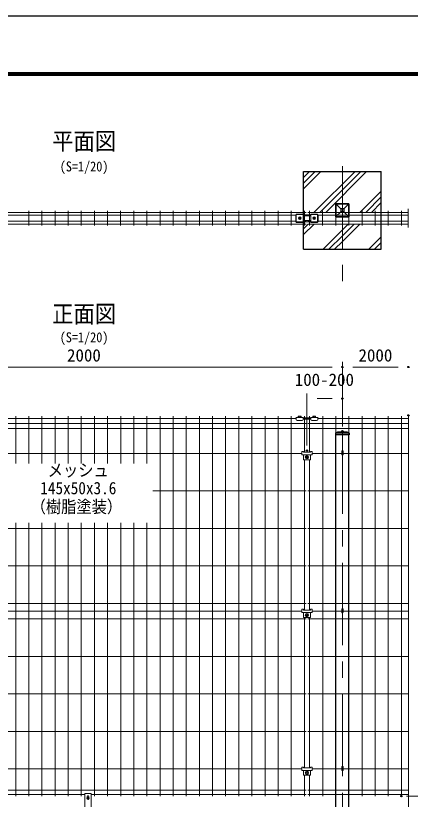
# Model space of a CAD drawing. Units: millimetres, scale not verified. Extents: x -4200 to 4200, y -2970 to 2970.
# Drawn here: x -2675 to -1149, y -62 to 2970 of the extents above; entities that cross this region are included whole.
import ezdxf
from ezdxf.enums import TextEntityAlignment as Align

# ---------------------------------------------------------------- set-up
doc = ezdxf.new("R2010")
doc.units = ezdxf.units.MM
doc.header["$LTSCALE"] = 10
doc.header["$PDMODE"] = 32
doc.header["$PDSIZE"] = 5
doc.linetypes.add('USER1', pattern=[50.8, 31.75, -6.35, 6.35, -6.35])
for name, color, linetype, lineweight in [('0-1_D-STR-DIM', 7, 'Continuous', 13), ('0-4_D-STR1', 1, 'Continuous', 25), ('0-5_D-BMK', 2, 'USER1', 13), ('0-7_D-STR3', 3, 'Continuous', 13), ('0-8_D-STR2', 7, 'Continuous', 13), ('0-9_D-DCR-HCH', 7, 'Continuous', 13), ('0-A_D-STR4', 7, 'Continuous', 25), ('0-C_D-STR-TXT', 7, 'Continuous', 13), ('0-D_D-TTL', 7, 'Continuous', 25)]:
    doc.layers.add(name, color=color, linetype=linetype, lineweight=lineweight)
doc.layers.add('0-3_Defpoints', color=8, linetype='Continuous')
doc.layers.add('0-6_D-TITLE', color=7, linetype='Continuous')
doc.styles.add('ＭＳ ゴシック', font='')
doc.styles.get('ＭＳ ゴシック').set_extended_font_data('MS Gothic')

msp = doc.modelspace()

# ---------------------------------------------------------------- linework, layer by layer
at = {"layer": '0-1_D-STR-DIM'}
for p, q in [((-1157.29, 2222.15), (-1157.29, 2149.95)), ((-1157.23, 2222.15), (-1157.23, 2149.95)), ((-3371.55, 1610.59), (-1451.55, 1610.59)), ((-1411.55, 1380.4), (-1411.55, 1630.59)), ((-1371.55, 1610.59), (-1196.08, 1610.59)), ((-1548.47, 1307.3), (-1548.47, 1508.21)), ((-1508.47, 1488.21), (-1451.55, 1488.21)), ((-1411.55, 1381.97), (-1411.55, 1508.21)), ((-1156.08, 1423.63), (-1156.08, -1566.1)), ((-1163.11, -49.67), (-1003.68, -49.67)), ((-1163.11, -49.67), (-1004.8, -49.67))]:
    msp.add_line(p, q, dxfattribs=at)
at = {"layer": '0-3_Defpoints'}
for p in [(-1411.55, 1610.59), (-1156.08, 1610.59), (-1411.55, 1488.21), (-1156.08, 1423.63), (-1411.55, 1361.97), (-1411.55, 1360.4), (-1548.47, 1287.3), (-1183.11, -49.67)]:
    msp.add_point(p, dxfattribs=at)
at = {"layer": '0-4_D-STR1'}
for p, q in [((-1417.58, 2222.86), (-1436.58, 2241.86)), ((-1417.58, 2222.86), (-1417.58, 2210.9)), ((-1405.58, 2222.86), (-1417.58, 2222.86)), ((-1386.58, 2241.86), (-1405.58, 2222.86)), ((-1405.58, 2222.86), (-1405.58, 2210.8)), ((-1417.58, 2210.9), (-1436.58, 2192.63)), ((-1405.58, 2210.8), (-1417.58, 2210.8)), ((-1386.58, 2191.97), (-1405.58, 2210.8)), ((-1437.92, 1355.26), (-1428.55, 1359.33)), ((-1437.92, 1355.33), (-1385.18, 1355.33)), ((-1437.92, 1355.26), (-1437.92, 1348.33)), ((-1385.18, 1348.33), (-1437.92, 1348.33)), ((-1436.55, -1929.67), (-1436.55, 1348.33)), ((-1428.55, 1359.33), (-1394.55, 1359.33)), ((-1394.55, 1359.33), (-1385.18, 1355.26)), ((-1386.55, -1929.67), (-1386.55, 1348.33)), ((-1385.18, 1355.26), (-1385.18, 1348.33))]:
    msp.add_line(p, q, dxfattribs=at)
for points in [[(-1386.58, 2191.86), (-1386.58, 2241.86), (-1436.58, 2241.86), (-1436.58, 2191.86)], [(-1436.58, 2241.86), (-1386.58, 2241.86), (-1386.58, 2191.86), (-1436.58, 2191.86)]]:
    msp.add_lwpolyline(points, close=True, dxfattribs=at)
at = {"layer": '0-5_D-BMK'}
for p, q in [((-1411.58, 2387.08), (-1411.58, 1939.71)), ((-1411.55, 1360.4), (-1411.55, -1941.46))]:
    msp.add_line(p, q, dxfattribs=at)
at = {"layer": '0-7_D-STR3'}
for p, q in [((-1591.6, 2199.96), (-1591.6, 2172.96)), ((-1590.1, 2199.96), (-1591.6, 2199.96)), ((-1591.6, 2195.71), (-1590.1, 2195.71)), ((-1590.1, 2202.54), (-1563.1, 2202.54)), ((-1590.1, 2202.54), (-1590.1, 2170.38)), ((-1590.1, 2200.96), (-1563.1, 2200.96)), ((-1579.14, 2190.87), (-1581.69, 2186.46)), ((-1579.14, 2182.04), (-1581.69, 2186.46)), ((-1579.42, 2188.58), (-1578.01, 2187.16)), ((-1579.42, 2184.34), (-1578.01, 2185.75)), ((-1574.05, 2190.87), (-1579.14, 2190.87)), ((-1578.72, 2189.29), (-1577.3, 2187.87)), ((-1578.72, 2183.63), (-1577.3, 2185.04)), ((-1574.47, 2189.29), (-1575.89, 2187.87)), ((-1574.47, 2183.63), (-1575.89, 2185.04)), ((-1573.77, 2188.58), (-1575.18, 2187.16)), ((-1573.77, 2184.34), (-1575.18, 2185.75)), ((-1574.05, 2190.87), (-1571.5, 2186.46)), ((-1574.05, 2182.04), (-1571.5, 2186.46)), ((-1563.1, 2202.54), (-1563.1, 2170.38)), ((-1534.1, 2199.96), (-1563.1, 2199.96)), ((-1563.1, 2195.71), (-1534.1, 2195.71)), ((-1534.1, 2202.54), (-1507.1, 2202.54)), ((-1534.1, 2202.54), (-1534.1, 2170.38)), ((-1534.1, 2200.96), (-1507.1, 2200.96)), ((-1523.14, 2190.87), (-1525.69, 2186.46)), ((-1523.14, 2182.04), (-1525.69, 2186.46)), ((-1523.42, 2188.58), (-1522.01, 2187.16)), ((-1523.42, 2184.34), (-1522.01, 2185.75)), ((-1518.05, 2190.87), (-1523.14, 2190.87)), ((-1522.72, 2189.29), (-1521.3, 2187.87)), ((-1522.72, 2183.63), (-1521.3, 2185.04)), ((-1518.47, 2189.29), (-1519.89, 2187.87)), ((-1518.47, 2183.63), (-1519.89, 2185.04)), ((-1517.77, 2188.58), (-1519.18, 2187.16)), ((-1517.77, 2184.34), (-1519.18, 2185.75)), ((-1518.05, 2190.87), (-1515.5, 2186.46)), ((-1518.05, 2182.04), (-1515.5, 2186.46)), ((-1507.1, 2202.54), (-1507.1, 2170.38)), ((-1505.6, 2199.96), (-1507.1, 2199.96)), ((-1507.1, 2195.71), (-1505.6, 2195.71)), ((-1505.6, 2172.96), (-1505.6, 2199.96)), ((-1591.6, 2177.21), (-1590.1, 2177.21)), ((-1591.6, 2172.96), (-1590.1, 2172.96)), ((-1590.1, 2171.96), (-1563.1, 2171.96)), ((-1590.1, 2170.38), (-1563.1, 2170.38)), ((-1574.05, 2182.04), (-1579.14, 2182.04)), ((-1563.1, 2177.21), (-1534.1, 2177.21)), ((-1563.1, 2172.96), (-1534.1, 2172.96)), ((-1534.1, 2171.96), (-1507.1, 2171.96)), ((-1534.1, 2170.38), (-1507.1, 2170.38)), ((-1518.05, 2182.04), (-1523.14, 2182.04)), ((-1507.1, 2177.21), (-1505.6, 2177.21)), ((-1507.1, 2172.96), (-1505.6, 2172.96)), ((-1591.5, 1408.5), (-1591.5, 1413.9)), ((-1591.5, 1413.9), (-1590, 1413.9)), ((-1591.5, 1410.1), (-1590, 1410.1)), ((-1591.5, 1408.5), (-1590, 1408.5)), ((-1590, 1415.5), (-1563, 1415.5)), ((-1590, 1415.5), (-1590, 1408)), ((-1586, 1404), (-1567, 1404)), ((-1582, 1415.5), (-1582, 1420.13)), ((-1582, 1415.5), (-1570.99, 1415.5)), ((-1581.5, 1415.5), (-1571.5, 1415.5)), ((-1580.63, 1420.5), (-1572.37, 1420.5)), ((-1579.25, 1415.5), (-1579.25, 1420.13)), ((-1573.75, 1415.5), (-1573.75, 1420.13)), ((-1570.99, 1420.13), (-1570.99, 1415.5)), ((-1563, 1415.5), (-1563, 1408)), ((-1563, 1413.9), (-1534, 1413.9)), ((-1563, 1410.1), (-1534, 1410.1)), ((-1563, 1408.5), (-1534, 1408.5)), ((-1534, 1415.5), (-1507, 1415.5)), ((-1534, 1415.5), (-1534, 1408)), ((-1530, 1404), (-1511, 1404)), ((-1526.01, 1415.5), (-1526.01, 1420.13)), ((-1526.01, 1415.5), (-1515, 1415.5)), ((-1525.5, 1415.5), (-1515.5, 1415.5)), ((-1525.5, 1415.5), (-1515.5, 1415.5)), ((-1524.63, 1420.5), (-1516.38, 1420.5)), ((-1523.26, 1415.5), (-1523.26, 1420.13)), ((-1517.75, 1415.5), (-1517.75, 1420.13)), ((-1515, 1420.13), (-1515, 1415.5)), ((-1507, 1415.5), (-1507, 1408)), ((-1507, 1413.9), (-1505.5, 1413.9)), ((-1507, 1410.1), (-1505.5, 1410.1)), ((-1507, 1408.5), (-1505.5, 1408.5)), ((-1505.5, 1413.9), (-1505.5, 1408.5)), ((-1568.51, 1283.63), (-1568.51, 1270.83)), ((-1562.51, 1280.73), (-1534.51, 1280.73)), ((-1534.51, 1283.63), (-1534.51, 1280.73)), ((-1534.51, 1283.63), (-1528.51, 1283.63)), ((-1528.51, 1283.63), (-1528.51, 1270.83)), ((-1414.15, 1284.5), (-1414.15, 1272.33)), ((-1408.95, 1284.5), (-1408.95, 1272.33)), ((-1568.51, 1270.83), (-1528.51, 1270.83)), ((-1562.51, 1270.83), (-1562.51, 1251.83)), ((-1562.51, 1251.83), (-1534.51, 1251.83)), ((-1551.97, 1261.83), (-1549.97, 1261.83)), ((-1551.97, 1260.83), (-1549.97, 1260.83)), ((-1548.97, 1264.83), (-1548.97, 1262.83)), ((-1548.97, 1257.83), (-1548.97, 1259.83)), ((-1547.97, 1264.83), (-1547.97, 1262.83)), ((-1547.97, 1257.83), (-1547.97, 1259.83)), ((-1544.97, 1261.83), (-1546.97, 1261.83)), ((-1544.97, 1260.83), (-1546.97, 1260.83)), ((-1534.51, 1270.83), (-1534.51, 1251.83)), ((-1568.51, 673.13), (-1568.51, 660.33)), ((-1562.51, 670.23), (-1534.51, 670.23)), ((-1534.51, 673.13), (-1528.51, 673.13)), ((-1534.51, 673.13), (-1534.51, 670.23)), ((-1528.51, 673.13), (-1528.51, 660.33)), ((-1414.15, 674), (-1414.15, 661.83)), ((-1408.95, 674), (-1408.95, 661.83)), ((-1568.51, 660.33), (-1528.51, 660.33)), ((-1562.51, 660.33), (-1562.51, 641.33)), ((-1562.51, 641.33), (-1534.51, 641.33)), ((-1551.97, 651.33), (-1549.97, 651.33)), ((-1551.97, 650.33), (-1549.97, 650.33)), ((-1548.97, 654.33), (-1548.97, 652.33)), ((-1548.97, 647.33), (-1548.97, 649.33)), ((-1547.97, 654.33), (-1547.97, 652.33)), ((-1547.97, 647.33), (-1547.97, 649.33)), ((-1544.97, 651.33), (-1546.97, 651.33)), ((-1544.97, 650.33), (-1546.97, 650.33)), ((-1534.51, 660.33), (-1534.51, 641.33)), ((-1568.51, 62.63), (-1562.51, 62.63)), ((-1568.51, 62.63), (-1568.51, 49.83)), ((-1562.51, 62.63), (-1562.51, 59.73)), ((-1534.51, 62.63), (-1528.51, 62.63)), ((-1534.51, 62.63), (-1534.51, 59.73)), ((-1528.51, 62.63), (-1528.51, 49.83)), ((-1414.15, 63.5), (-1414.15, 51.33)), ((-1408.95, 63.5), (-1408.95, 51.33)), ((-1568.51, 49.83), (-1528.51, 49.83)), ((-1562.51, 59.73), (-1534.51, 59.73)), ((-1562.51, 49.83), (-1562.51, 30.83)), ((-1562.51, 30.83), (-1534.51, 30.83)), ((-1551.97, 40.83), (-1549.97, 40.83)), ((-1551.97, 39.83), (-1549.97, 39.83)), ((-1548.97, 43.83), (-1548.97, 41.83)), ((-1548.97, 36.83), (-1548.97, 38.83)), ((-1547.97, 43.83), (-1547.97, 41.83)), ((-1547.97, 36.83), (-1547.97, 38.83)), ((-1544.97, 40.83), (-1546.97, 40.83)), ((-1544.97, 39.83), (-1546.97, 39.83)), ((-1534.51, 49.83), (-1534.51, 30.83)), ((-2408.07, -39.5), (-2408.07, -95.92)), ((-2383.07, -39.5), (-2408.07, -39.5)), ((-2398.03, -53.54), (-2400.49, -57.8)), ((-2398.03, -62.06), (-2400.49, -57.8)), ((-2399.07, -51.69), (-2399.07, -55.34)), ((-2398.3, -55.75), (-2396.93, -57.11)), ((-2398.3, -59.84), (-2396.93, -58.48)), ((-2393.11, -53.54), (-2398.03, -53.54)), ((-2397.62, -55.07), (-2396.25, -56.43)), ((-2397.62, -60.53), (-2396.25, -59.16)), ((-2393.52, -55.07), (-2394.89, -56.43)), ((-2393.52, -60.53), (-2394.89, -59.16)), ((-2392.84, -55.75), (-2394.2, -57.11)), ((-2392.84, -59.84), (-2394.2, -58.48)), ((-2393.11, -53.54), (-2390.65, -57.8)), ((-2393.11, -62.06), (-2390.65, -57.8)), ((-2392.07, -51.69), (-2392.07, -55.34)), ((-2383.07, -39.5), (-2383.07, -95.92)), ((-2393.11, -62.06), (-2398.03, -62.06))]:
    msp.add_line(p, q, dxfattribs=at)
for points in [[(-1568.51, 1283.63), (-1562.51, 1283.63), (-1562.51, 1280.73)], [(-1568.51, 673.13), (-1562.51, 673.13), (-1562.51, 670.23)]]:
    msp.add_lwpolyline(points, dxfattribs=at)
for centre, radius in [((-1576.6, 2186.46), 4.41), ((-1520.6, 2186.46), 4.41), ((-1548.47, 1261.33), 6.5), ((-1548.47, 650.83), 6.5), ((-1548.47, 40.33), 6.5), ((-2395.57, -57.8), 4.26)]:
    msp.add_circle(centre, radius, dxfattribs=at)
for centre, radius, start, end in [((-1579.07, 2188.93), 0.5, 44.99953, 224.99952), ((-1579.07, 2183.98), 0.5, 135, 314.99998), ((-1576.6, 2187.71), 3.75, 57.53826, 122.46174), ((-1578.72, 2186.46), 1, 314.99999, 45), ((-1576.6, 2188.58), 1, 225.00001, 314.99999), ((-1576.6, 2184.34), 1, 45, 135), ((-1574.47, 2186.46), 1, 135, 225.00001), ((-1574.12, 2188.93), 0.5, 315, 135), ((-1574.12, 2183.98), 0.5, 225.00001, 44.99999), ((-1523.07, 2188.93), 0.5, 44.99953, 224.99952), ((-1523.07, 2183.98), 0.5, 135, 314.99998), ((-1520.6, 2187.71), 3.75, 57.53826, 122.46174), ((-1522.72, 2186.46), 1, 314.99999, 45), ((-1520.6, 2188.58), 1, 225.00001, 314.99999), ((-1520.6, 2184.34), 1, 45, 135), ((-1518.47, 2186.46), 1, 135, 225.00001), ((-1518.12, 2188.93), 0.5, 315, 135), ((-1518.12, 2183.98), 0.5, 225.00001, 44.99999), ((-1576.6, 2185.21), 3.75, 237.53826, 302.46174), ((-1520.6, 2185.21), 3.75, 237.53826, 302.46174), ((-1586, 1408), 4, 180, 270), ((-1580.63, 1417.75), 2.75, 60, 120), ((-1576.5, 1410.04), 10.46, 74.73852, 105.26148), ((-1572.37, 1417.75), 2.75, 60, 120), ((-1567, 1408), 4, 270, 0), ((-1530, 1408), 4, 180, 270), ((-1524.63, 1417.75), 2.75, 60, 120), ((-1520.5, 1410.04), 10.46, 74.73852, 105.26148), ((-1516.38, 1417.75), 2.75, 60, 120), ((-1511, 1408), 4, 270, 0), ((-1551.97, 1261.33), 0.5, 90.00001, 270), ((-1549.97, 1262.83), 1, 270, 0.00001), ((-1549.97, 1259.83), 1, 0, 90), ((-1548.47, 1264.83), 0.5, 0, 179.99999), ((-1548.47, 1257.83), 0.5, 180.00002, 0.00001), ((-1546.97, 1262.83), 1, 180.00001, 270), ((-1546.97, 1259.83), 1, 90, 180.00001), ((-1544.97, 1261.33), 0.5, 270.00049, 90.00046), ((-1411.55, 1272.33), 2.6, 180, 0), ((-1551.97, 650.83), 0.5, 90.00001, 270), ((-1549.97, 652.33), 1, 270, 0.00001), ((-1549.97, 649.33), 1, 0, 90), ((-1548.47, 654.33), 0.5, 0, 179.99999), ((-1548.47, 647.33), 0.5, 180.00002, 0.00001), ((-1546.97, 652.33), 1, 180.00001, 270), ((-1546.97, 649.33), 1, 90, 180.00001), ((-1544.97, 650.83), 0.5, 270.00049, 90.00046), ((-1411.55, 661.83), 2.6, 180, 0), ((-1551.97, 40.33), 0.5, 90.00001, 270), ((-1549.97, 41.83), 1, 270, 0.00001), ((-1549.97, 38.83), 1, 0, 90), ((-1548.47, 43.83), 0.5, 0, 179.99999), ((-1548.47, 36.83), 0.5, 180.00002, 0.00001), ((-1546.97, 41.83), 1, 180.00001, 270), ((-1546.97, 38.83), 1, 90, 180.00001), ((-1544.97, 40.33), 0.5, 270.00049, 90.00046), ((-1411.55, 51.33), 2.6, 180, 0), ((-2395.57, -51.69), 3.5, 0, 180), ((-2397.96, -55.41), 0.483, 44.99953, 224.99952), ((-2397.96, -60.18), 0.483, 135, 314.99998), ((-2397.62, -57.8), 0.965, 314.99999, 45), ((-2395.57, -55.75), 0.965, 225.00001, 314.99999), ((-2395.57, -59.84), 0.965, 45, 135), ((-2393.52, -57.8), 0.965, 135, 225.00001), ((-2393.18, -55.41), 0.483, 315, 135), ((-2393.18, -60.18), 0.483, 225.00001, 44.99999), ((-2383.09, -47.68), 0.02, 270, 0), ((-2395.57, -59), 3.62, 237.53826, 302.46174)]:
    msp.add_arc(centre, radius, start, end, dxfattribs=at)
for centre in [(-1411.55, 1284.49), (-1411.55, 673.99), (-1411.55, 63.49)]:
    msp.add_ellipse(centre, major_axis=(-2.6, 0), ratio=0.649974, start_param=3.1415927, end_param=6.2831853, dxfattribs=at)
at = {"layer": '0-8_D-STR2'}
for p, q in [((-2624.77, 2214.46), (-2624.77, 2158.46)), ((-2574.01, 2214.46), (-2574.01, 2158.46)), ((-2523.24, 2214.46), (-2523.24, 2158.46)), ((-2472.47, 2214.46), (-2472.47, 2158.46)), ((-2421.7, 2214.46), (-2421.7, 2158.46)), ((-2370.93, 2214.46), (-2370.93, 2158.46)), ((-2320.16, 2214.46), (-2320.16, 2158.46)), ((-2269.39, 2214.46), (-2269.39, 2158.46)), ((-2218.62, 2214.46), (-2218.62, 2158.46)), ((-2167.85, 2214.46), (-2167.85, 2158.46)), ((-2117.08, 2214.46), (-2117.08, 2158.46)), ((-2066.31, 2214.46), (-2066.31, 2158.46)), ((-2015.54, 2214.46), (-2015.54, 2158.46)), ((-1964.77, 2214.46), (-1964.77, 2158.46)), ((-1914.01, 2214.46), (-1914.01, 2158.46)), ((-1863.24, 2214.46), (-1863.24, 2158.46)), ((-1812.47, 2214.46), (-1812.47, 2158.46)), ((-1761.7, 2214.46), (-1761.7, 2158.46)), ((-1710.93, 2214.46), (-1710.93, 2158.46)), ((-1660.11, 2214.46), (-1660.11, 2158.46)), ((-1609.34, 2214.46), (-1609.34, 2158.46)), ((-1558.57, 2214.46), (-1558.57, 2158.46)), ((-1538.62, 2214.47), (-1538.62, 2158.47)), ((-1487.85, 2214.46), (-1487.85, 2158.46)), ((-1437.08, 2214.46), (-1437.08, 2158.46)), ((-1386.31, 2214.46), (-1386.31, 2158.46)), ((-1335.54, 2214.46), (-1335.54, 2158.46)), ((-1284.77, 2214.46), (-1284.77, 2158.46)), ((-1234.01, 2214.46), (-1234.01, 2158.46)), ((-1183.24, 2214.46), (-1183.24, 2158.46)), ((-1551.6, 2209.06), (-3545.6, 2209.06)), ((-1590.1, 2197.76), (-3545.6, 2197.76)), ((-1551.6, 2197.76), (-1563.1, 2197.76)), ((-1545.6, 2209.06), (-1157.29, 2209.06)), ((-1545.6, 2197.76), (-1534.1, 2197.76)), ((-1507.1, 2197.76), (-1157.29, 2197.76)), ((-1590.1, 2175.16), (-3545.6, 2175.16)), ((-1551.6, 2163.86), (-3545.6, 2163.86)), ((-1551.6, 2175.16), (-1563.1, 2175.16)), ((-1545.6, 2175.16), (-1534.1, 2175.16)), ((-1545.6, 2163.86), (-1157.29, 2163.86)), ((-1507.1, 2175.16), (-1157.29, 2175.16)), ((-1590, 1411.9), (-3507, 1411.9)), ((-2675.41, 1420.33), (-2675.41, 1236.69)), ((-2624.64, 1420.33), (-2624.64, 1236.69)), ((-2573.88, 1420.33), (-2573.88, 1236.69)), ((-2523.11, 1420.33), (-2523.11, 1236.69)), ((-2472.34, 1420.33), (-2472.34, 1236.69)), ((-2421.57, 1420.33), (-2421.57, 1236.69)), ((-2370.8, 1420.33), (-2370.8, 1236.69)), ((-2320.03, 1420.33), (-2320.03, 1236.69)), ((-2269.26, 1420.33), (-2269.26, 1236.69)), ((-2218.49, 1420.33), (-2218.49, 1236.69)), ((-2167.72, 1420.33), (-2167.72, 1236.69)), ((-2116.95, 1420.33), (-2116.95, -49.67)), ((-2066.18, 1420.33), (-2066.18, -49.67)), ((-2015.41, 1420.33), (-2015.41, -49.67)), ((-1964.64, 1420.33), (-1964.64, -49.67)), ((-1913.88, 1420.33), (-1913.88, -49.67)), ((-1863.11, 1420.33), (-1863.11, -49.67)), ((-1812.34, 1420.33), (-1812.34, -49.67)), ((-1761.57, 1420.33), (-1761.57, -49.67)), ((-1710.8, 1420.33), (-1710.8, -49.67)), ((-1660.03, 1420.33), (-1660.03, -49.67)), ((-1609.26, 1420.33), (-1609.26, -49.67)), ((-1551.49, 1411.9), (-1563, 1411.9)), ((-1558.49, 1420.33), (-1558.49, 1280.73)), ((-1534, 1411.9), (-1545.51, 1411.9)), ((-1538.49, 1420.33), (-1538.49, 1280.73)), ((-1156.08, 1411.9), (-1507, 1411.9)), ((-1487.72, 1420.33), (-1487.72, -49.67)), ((-1436.95, 1420.33), (-1436.95, -49.67)), ((-1386.18, 1420.33), (-1386.18, -49.67)), ((-1335.41, 1420.33), (-1335.41, -49.67)), ((-1284.64, 1420.33), (-1284.64, -49.67)), ((-1233.88, 1420.33), (-1233.88, -49.67)), ((-1183.11, 1420.33), (-1183.11, -49.67)), ((-1551.49, 1392.33), (-3545.51, 1392.33)), ((-1551.49, 1372.76), (-3545.51, 1372.76)), ((-1156.08, 1392.33), (-1545.51, 1392.33)), ((-1156.08, 1372.76), (-1545.51, 1372.76)), ((-1568.51, 1276.33), (-3528.51, 1276.33)), ((-1156.08, 1276.33), (-1528.51, 1276.33)), ((-1558.49, 1251.83), (-1558.49, 670.23)), ((-1538.49, 1251.83), (-1538.49, 670.23)), ((-1551.49, 1131.21), (-2144.78, 1131.21)), ((-1156.08, 1131.21), (-1545.51, 1131.21)), ((-2675.41, 1007.36), (-2675.41, -49.67)), ((-2624.64, 1007.36), (-2624.64, -49.67)), ((-2573.88, 1007.36), (-2573.88, -49.67)), ((-2523.11, 1007.36), (-2523.11, -49.67)), ((-2472.34, 1007.36), (-2472.34, -49.67)), ((-2421.57, 1007.36), (-2421.57, -49.67)), ((-2370.8, 1007.36), (-2370.8, -49.67)), ((-2320.03, 1007.36), (-2320.03, -49.67)), ((-2269.26, 1007.36), (-2269.26, -49.67)), ((-2218.49, 1007.36), (-2218.49, -49.67)), ((-2167.72, 1007.36), (-2167.72, -49.67)), ((-1551.49, 986.08), (-3545.51, 986.08)), ((-1156.08, 986.08), (-1545.51, 986.08)), ((-1551.49, 840.96), (-3545.51, 840.96)), ((-1156.08, 840.96), (-1545.51, 840.96)), ((-1551.49, 695.83), (-3545.51, 695.83)), ((-1156.08, 695.83), (-1545.51, 695.83)), ((-1568.51, 665.83), (-3528.51, 665.83)), ((-1558.49, 641.33), (-1558.49, 59.73)), ((-1538.49, 641.33), (-1538.49, 59.73)), ((-1156.08, 665.83), (-1528.51, 665.83)), ((-1551.49, 635.83), (-3545.51, 635.83)), ((-1156.08, 635.83), (-1545.51, 635.83)), ((-1551.49, 490.71), (-3545.51, 490.71)), ((-1156.08, 490.71), (-1545.51, 490.71)), ((-1551.49, 345.58), (-3545.51, 345.58)), ((-1156.08, 345.58), (-1545.51, 345.58)), ((-1551.49, 200.46), (-3545.51, 200.46)), ((-1156.08, 200.46), (-1545.51, 200.46)), ((-1568.51, 55.33), (-3528.51, 55.33)), ((-1558.49, 30.83), (-1558.49, -49.67)), ((-1538.49, 30.83), (-1538.49, -49.67)), ((-1156.08, 55.33), (-1528.51, 55.33)), ((-1551.49, -26.82), (-3545.51, -26.82)), ((-1156.08, -26.82), (-1545.51, -26.82)), ((-2408.07, -43.82), (-3545.51, -43.82)), ((-1551.49, -43.82), (-2383.07, -43.82)), ((-1156.08, -43.82), (-1545.51, -43.82))]:
    msp.add_line(p, q, dxfattribs=at)
at = {"layer": '0-9_D-DCR-HCH'}
for p, q in [((-1561.58, 2300.18), (-1494.9, 2366.86)), ((-1561.58, 2322.28), (-1517, 2366.86)), ((-1561.58, 2344.38), (-1539.1, 2366.86)), ((-1520, 2209.18), (-1362.32, 2366.86)), ((-1497.93, 2209.16), (-1340.22, 2366.86)), ((-1475.93, 2209.06), (-1318.13, 2366.86)), ((-1343.35, 2209.06), (-1261.58, 2290.82)), ((-1321.25, 2209.06), (-1261.58, 2268.73)), ((-1299.15, 2209.06), (-1261.58, 2246.63)), ((-1561.58, 2123.41), (-1521.13, 2163.86)), ((-1561.58, 2145.5), (-1543.22, 2163.86)), ((-1308.77, 2066.86), (-1261.58, 2114.05)), ((-1286.67, 2066.86), (-1261.58, 2091.95)), ((-1264.57, 2066.86), (-1261.58, 2069.85))]:
    msp.add_line(p, q, dxfattribs=at)
for points in [[(-1485.55, 2066.86), (-1411.58, 2140.82), (-1388.55, 2163.86)], [(-1463.45, 2066.86), (-1411.58, 2118.73), (-1366.45, 2163.86)], [(-1441.35, 2066.86), (-1411.58, 2096.63), (-1344.35, 2163.86)]]:
    msp.add_lwpolyline(points, dxfattribs=at)
at = {"layer": '0-A_D-STR4'}
for p, q in [((-1561.58, 2066.86), (-1561.58, 2366.86)), ((-1561.58, 2366.86), (-1261.58, 2366.86)), ((-1261.58, 2066.86), (-1261.58, 2366.86)), ((-1561.58, 2066.86), (-1261.58, 2066.86))]:
    msp.add_line(p, q, dxfattribs=at)
at = {"layer": '0-D_D-TTL', "color": 2}
msp.add_lwpolyline([(-4200, 2970), (4200, 2970), (4200, -2970), (-4200, -2970)], close=True, dxfattribs=at)
at = {"layer": '0-D_D-TTL'}
for points in [[(-3930, 2750), (3930, 2750), (3930, -2750), (-3930, -2750)], [(-3927.5, 2747.5), (3927.5, 2747.5), (3927.5, -2747.5), (-3927.5, -2747.5)], [(-3925, 2745), (3925, 2745), (3925, -2745), (-3925, -2745)], [(-3922.5, 2742.5), (3922.5, 2742.5), (3922.5, -2742.5), (-3922.5, -2742.5)], [(-3920, 2740), (3920, 2740), (3920, -2740), (-3920, -2740)]]:
    msp.add_lwpolyline(points, close=True, dxfattribs=at)

# ---------------------------------------------------------------- texts
at = {"layer": '0-1_D-STR-DIM', "style": 'ＭＳ ゴシック'}
for s, p in [('2000', (-2476.8, 1617.34)), ('2000', (-1349.07, 1617.34)), ('100-200', (-1595.66, 1522.96))]:
    msp.add_text(s, height=48.09, dxfattribs=at).set_placement(p, align=Align.BOTTOM_LEFT)
at = {"layer": '0-6_D-TITLE', "style": 'ＭＳ ゴシック', "width": 0.9}
for s, height, p in [('平面図', 67.38, (-2534.35, 2430.25)), ('(S=1/20)', 38.49, (-2505.11, 2355.81)), ('正面図', 67.38, (-2534.35, 1761.99)), ('(S=1/20)', 38.49, (-2505.11, 1694.83))]:
    msp.add_text(s, height=height, dxfattribs=at).set_placement(p, align=Align.BOTTOM_LEFT)
at = {"layer": '0-C_D-STR-TXT', "style": 'ＭＳ ゴシック', "width": 0.9}
for s, p in [('メッシュ', (-2551.44, 1172.97)), ('145x50x3.6', (-2580.36, 1103.76)), ('（樹脂塗装）', (-2617.6, 1031.78))]:
    msp.add_text(s, height=48.09, dxfattribs=at).set_placement(p, align=Align.BOTTOM_LEFT)

doc.saveas('drawing.dxf')
